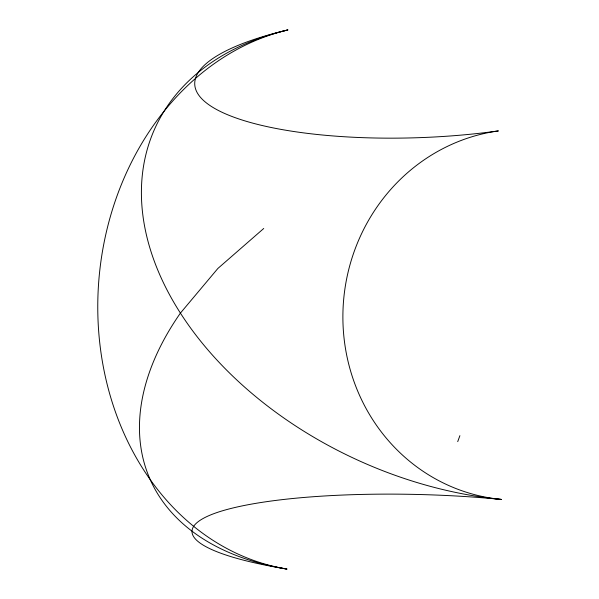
<?xml version="1.0" encoding="UTF-8"?>
<svg xmlns="http://www.w3.org/2000/svg" width="599" height="599" viewBox="0 0 599 599"><rect width="100%" height="100%" fill="white"/><g stroke="black" fill="none" stroke-linecap="round" stroke-linejoin="round"><path stroke-width="0.9" d="M457.718 441.643L459.897 435.675M263.732 228.481L217.879 268.457L180.411 313.097A324.808 198.875 -23.2 0 0 286.914 569.05A229.717 43.218 1.6 0 1 219.189 511.808A229.717 43.218 1.6 0 1 501.221 499.424A185.578 176.548 -83.2 0 1 342.89 318.428A185.578 176.548 -83.2 0 1 498.405 130.911A225.082 62.064 -2.2 0 1 221.413 111.976A225.082 62.064 -2.2 0 1 287.849 29.95A323.363 218.785 24.3 0 0 161.206 277.981A323.363 218.785 24.3 0 0 501.221 499.424M286.914 569.05A273.653 226.362 -85.2 0 1 97.764 306.261A273.653 226.362 -85.2 0 1 287.849 29.95"/></g></svg>
